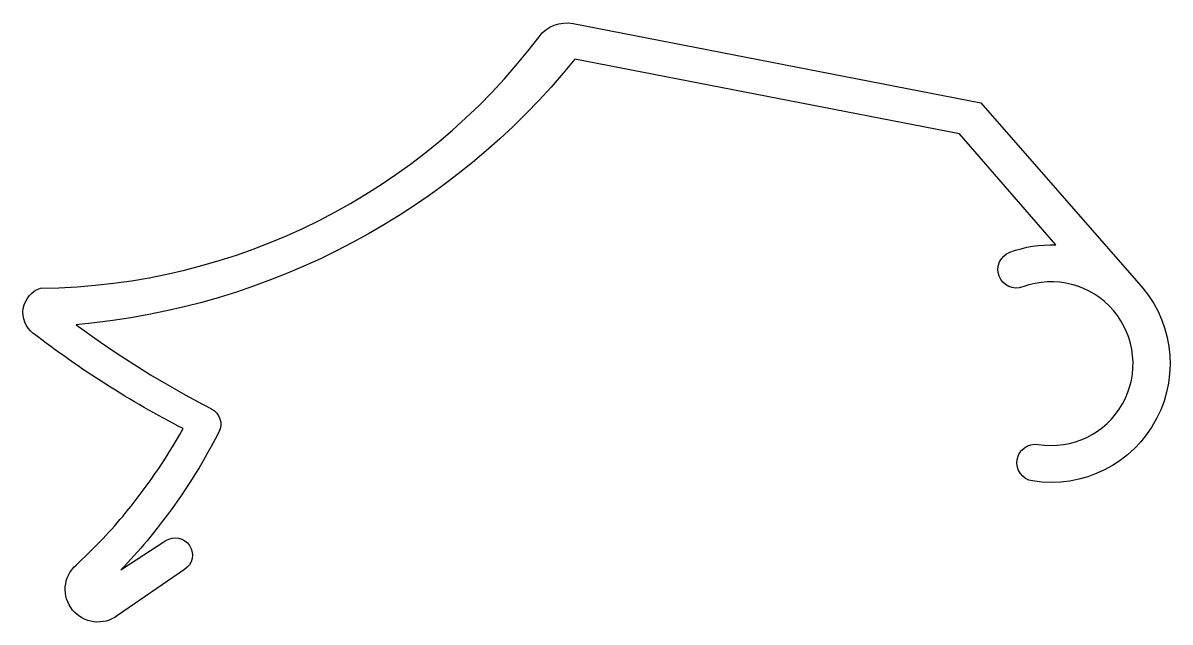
# Model space of a CAD drawing. Extents: x 96.8 to 130.2, y 217.5 to 234.9.
import ezdxf

# ---------------------------------------------------------------- set-up
doc = ezdxf.new("R2010")
doc.units = 0
doc.layers.get('0').update_dxf_attribs({"linetype": 'CONTINUOUS'})

msp = doc.modelspace()

# ---------------------------------------------------------------- linework, layer by layer
at = {"color": 7}
msp.add_lwpolyline([(99.682, 219.039), (100.992, 219.889, -0.999211), (101.537, 219.051), (99.588, 217.713, -0.95396), (98.384, 219.18, 0.03554), (99.74, 220.591, 0.045103), (101.499, 223.139, -0.045735), (97.135, 225.912, -0.59858), (97.352, 227.216, 0.232907), (111.83, 234.516, -0.286679), (112.819, 234.896), (124.656, 232.594), (129.183, 227.426, -0.721457), (126.158, 221.619, -1), (126.328, 222.68, 1.297123), (125.88, 227.252, -1), (125.506, 228.26, -0.099072), (126.843, 228.472), (124.042, 231.695), (112.872, 233.866, -0.203385), (98.392, 226.154, 0.040874), (102.317, 223.713, -0.41403), (102.534, 223.04, -0.05517), (100.447, 219.884, -0.020686), (99.682, 219.039, -0.020686)], format="xyb", close=True, dxfattribs=at)

doc.saveas('drawing.dxf')
